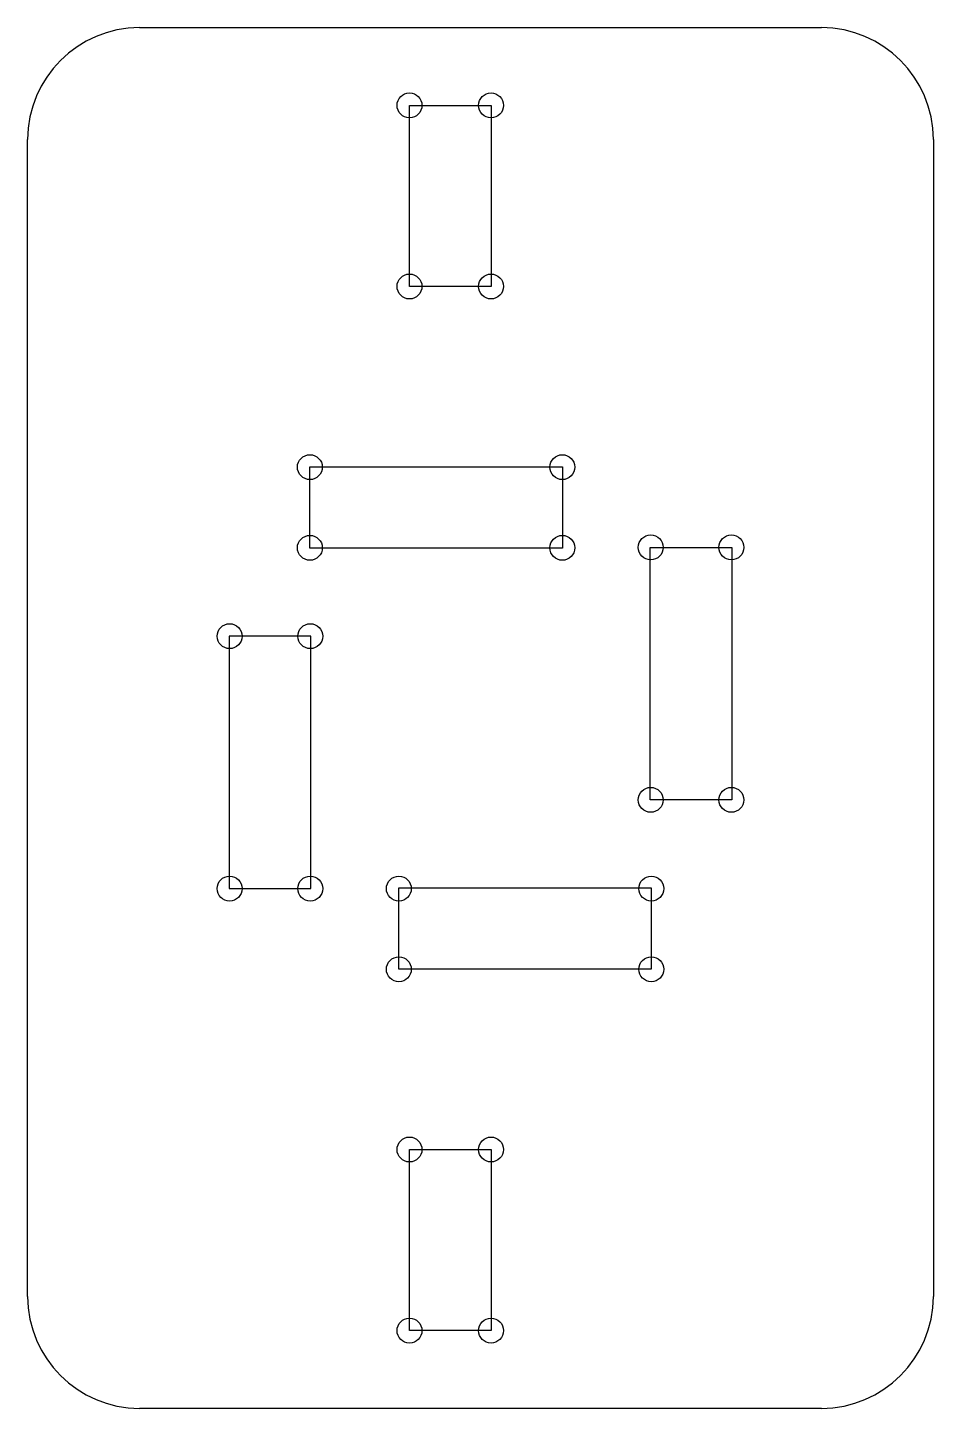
# Model space of a CAD drawing. Extents: x 10 to 210, y -308 to -3.
import ezdxf

# ---------------------------------------------------------------- set-up
doc = ezdxf.new("R2010")
doc.units = 0
for name, color, linetype in [('DRILL_HOLES', 3, 'CONTINUOUS'), ('INNER', 1, 'CONTINUOUS'), ('OUTER', 5, 'CONTINUOUS')]:
    doc.layers.add(name, color=color, linetype=linetype)

msp = doc.modelspace()

# ---------------------------------------------------------------- linework, layer by layer
at = {"layer": 'DRILL_HOLES'}
for centre in [(94.28, -19.72), (112.28, -19.72), (94.28, -59.72), (112.28, -59.72), (72.28, -99.63), (128.03, -99.63), (72.28, -117.45), (128.03, -117.45), (147.55, -117.36), (165.37, -117.36), (54.55, -136.97), (72.37, -136.97), (147.55, -173.12), (165.37, -173.12), (54.55, -192.72), (72.37, -192.72), (91.93, -192.72), (147.68, -192.72), (91.93, -210.54), (147.68, -210.54), (94.28, -250.36), (112.28, -250.36), (94.28, -290.36), (112.28, -290.36)]:
    msp.add_circle(centre, 2.75, dxfattribs=at)
at = {"layer": 'INNER'}
for p, q in [((94.28, -59.72), (94.28, -19.72)), ((94.28, -19.72), (112.28, -19.72)), ((112.28, -19.72), (112.28, -59.72)), ((112.28, -59.72), (94.28, -59.72)), ((72.28, -117.54), (72.28, -99.54)), ((72.28, -99.54), (128.03, -99.54)), ((128.03, -99.54), (128.03, -117.54)), ((128.03, -117.54), (72.28, -117.54)), ((147.46, -173.12), (147.46, -117.36)), ((147.46, -117.36), (165.46, -117.36)), ((165.46, -117.36), (165.46, -173.12)), ((72.46, -136.97), (54.46, -136.97)), ((54.46, -136.97), (54.46, -192.72)), ((72.46, -192.72), (72.46, -136.97)), ((165.46, -173.12), (147.46, -173.12)), ((54.46, -192.72), (72.46, -192.72)), ((91.93, -192.54), (147.68, -192.54)), ((91.93, -210.54), (91.93, -192.54)), ((147.68, -192.54), (147.68, -210.54)), ((147.68, -210.54), (91.93, -210.54)), ((94.28, -290.36), (94.28, -250.36)), ((94.28, -250.36), (112.28, -250.36)), ((112.28, -250.36), (112.28, -290.36)), ((112.28, -290.36), (94.28, -290.36))]:
    msp.add_line(p, q, dxfattribs=at)
at = {"layer": 'OUTER'}
for p, q in [((34.66, -2.54), (185.26, -2.54)), ((9.96, -282.84), (9.96, -27.24)), ((209.96, -27.24), (209.96, -282.84)), ((185.26, -307.54), (34.66, -307.54))]:
    msp.add_line(p, q, dxfattribs=at)
for centre, start, end in [((34.74, -27.32), 90.1677, 179.8323), ((185.18, -27.32), 0.1677, 89.8323), ((34.74, -282.76), 180.1677, 269.8323), ((185.18, -282.76), 270.1677, 359.8323)]:
    msp.add_arc(centre, 24.78, start, end, dxfattribs=at)

doc.saveas('drawing.dxf')
